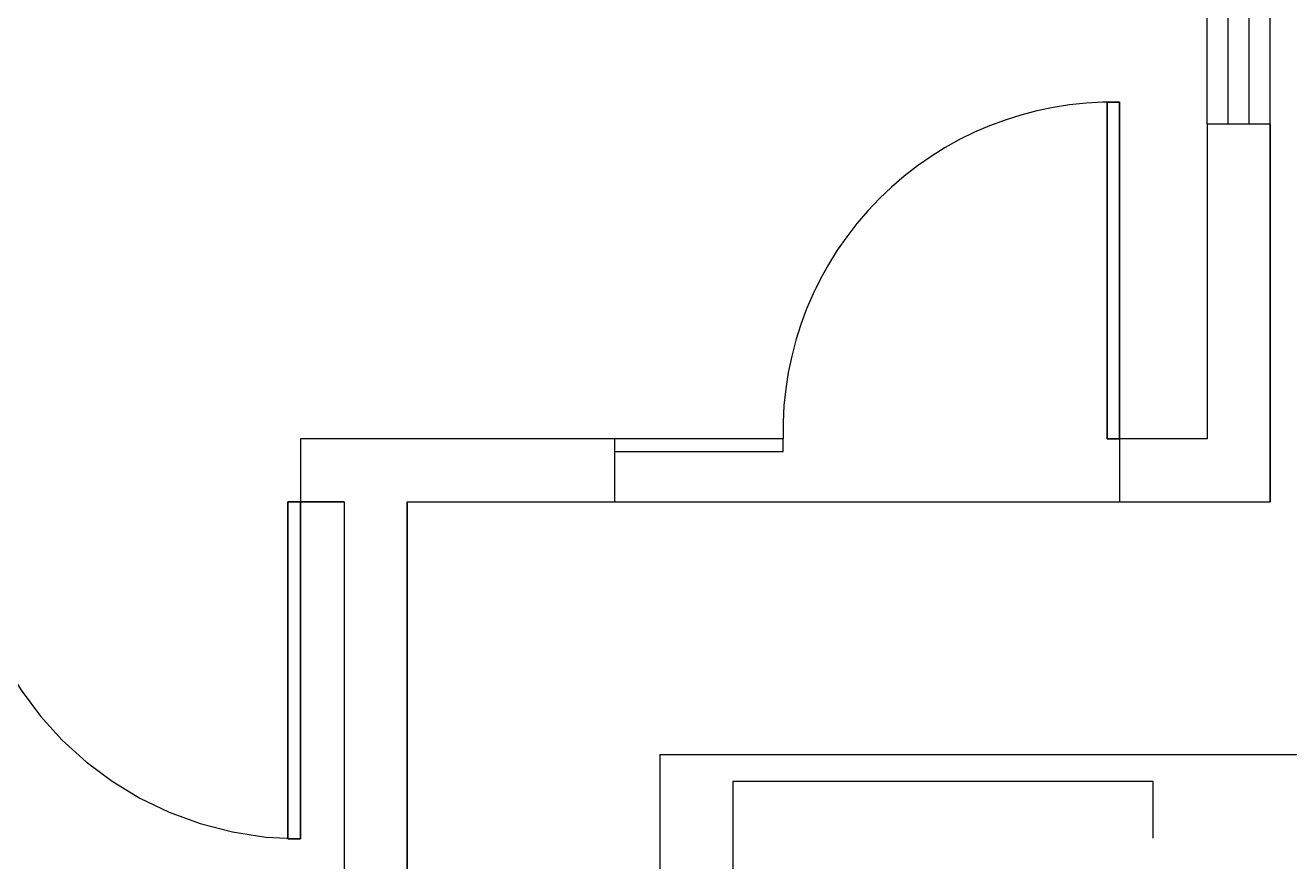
# Model space of a CAD drawing. Header units: millimetres. Extents: x -336 to -33, y -135 to 770.
# Drawn here: x -211.73 to -205.72, y 714.82 to 718.8 of the extents above; entities that cross this region are included whole.
import ezdxf

# ---------------------------------------------------------------- set-up
doc = ezdxf.new("R2010")
doc.units = ezdxf.units.MM
doc.header["$LTSCALE"] = 50
doc.header["$MEASUREMENT"] = 0
doc.linetypes.add('HIDDEN2', pattern=[0.1875, 0.125, -0.0625])
doc.layers.add('-HIDRO', color=8, linetype='CONTINUOUS')

msp = doc.modelspace()

# ---------------------------------------------------------------- linework, layer by layer
at = {"layer": '-HIDRO', "linetype": 'Continuous'}
for p, q in [((-206.1164, 718.3299), (-206.1164, 722.3299)), ((-206.0164, 718.3299), (-206.0164, 722.3299)), ((-205.9164, 718.3299), (-205.9164, 722.3299)), ((-205.8164, 718.3299), (-205.8164, 722.3299)), ((-206.1164, 718.3299), (-206.1164, 716.8333)), ((-206.1164, 718.3299), (-205.8164, 718.3299)), ((-205.8164, 718.3299), (-205.8164, 716.5333)), ((-208.9312, 716.8333), (-210.424, 716.8333)), ((-209.9164, 716.8333), (-210.424, 716.8333)), ((-210.424, 716.8333), (-210.424, 716.5333)), ((-208.9312, 716.8333), (-208.9312, 716.5333)), ((-206.1164, 716.8333), (-206.5321, 716.8333)), ((-206.5321, 716.8333), (-206.5321, 716.5333)), ((-210.424, 716.5333), (-210.2164, 716.5333)), ((-210.2164, 716.5333), (-210.424, 716.5333)), ((-210.2164, 716.5333), (-210.2164, 710.1333)), ((-209.9164, 716.5333), (-208.9312, 716.5333)), ((-209.9164, 716.5333), (-209.9164, 709.8333)), ((-208.9312, 716.5333), (-206.5321, 716.5333)), ((-206.5321, 716.5333), (-205.8164, 716.5333)), ((-208.7164, 715.3333), (-208.7164, 708.6333)), ((-208.7164, 715.3333), (-204.6164, 715.3333))]:
    msp.add_line(p, q, dxfattribs=at)
at = {"layer": '-HIDRO', "linetype": 'Continuous', "flags": 128}
msp.add_lwpolyline([(-205.8164, 747.2511), (-216.5164, 747.2511), (-216.5164, 723.8333), (-213.8164, 723.8333), (-213.8164, 722.1333), (-216.5164, 722.1333), (-216.5164, 709.8333), (-209.9164, 709.8333), (-209.9164, 716.5333), (-205.8164, 716.5333), (-205.8164, 733.4466), (-208.5164, 733.4466), (-208.5164, 737.144), (-205.8164, 737.144), (-205.8164, 747.2511)], dxfattribs=at)
at = {"layer": '-HIDRO', "linetype": 'Continuous'}
for points in [[(-206.5321, 716.8333), (-206.5321, 718.4333), (-206.5921, 718.4333), (-206.5921, 716.8333)], [(-206.5921, 716.8333), (-206.5921, 718.4333), (-206.5321, 718.4333), (-206.5321, 716.8333)], [(-206.5321, 716.8333), (-206.5321, 718.4333), (-206.5921, 718.4333), (-206.5921, 716.8333)], [(-208.9312, 716.8333), (-208.9312, 716.7733), (-208.1312, 716.7733), (-208.1312, 716.8333)], [(-210.484, 716.5333), (-210.484, 714.9333), (-210.424, 714.9333), (-210.424, 716.5333)], [(-210.424, 716.5333), (-210.424, 714.9333), (-210.484, 714.9333), (-210.484, 716.5333)]]:
    msp.add_lwpolyline(points, close=True, dxfattribs=at)
msp.add_lwpolyline([(-206.3723, 714.936), (-206.3723, 715.2057), (-208.3704, 715.2057), (-208.3704, 714.509), (-207.8699, 714.509)], dxfattribs=at)
at = {"layer": '-HIDRO', "linetype": 'HIDDEN2'}
for centre, radius, start, end in [((-206.5664, 716.8684), 1.5652, 88.74639, 181.28629), ((-210.424, 716.5333), 1.6, 180, 270)]:
    msp.add_arc(centre, radius, start, end, dxfattribs=at)

doc.saveas('drawing.dxf')
